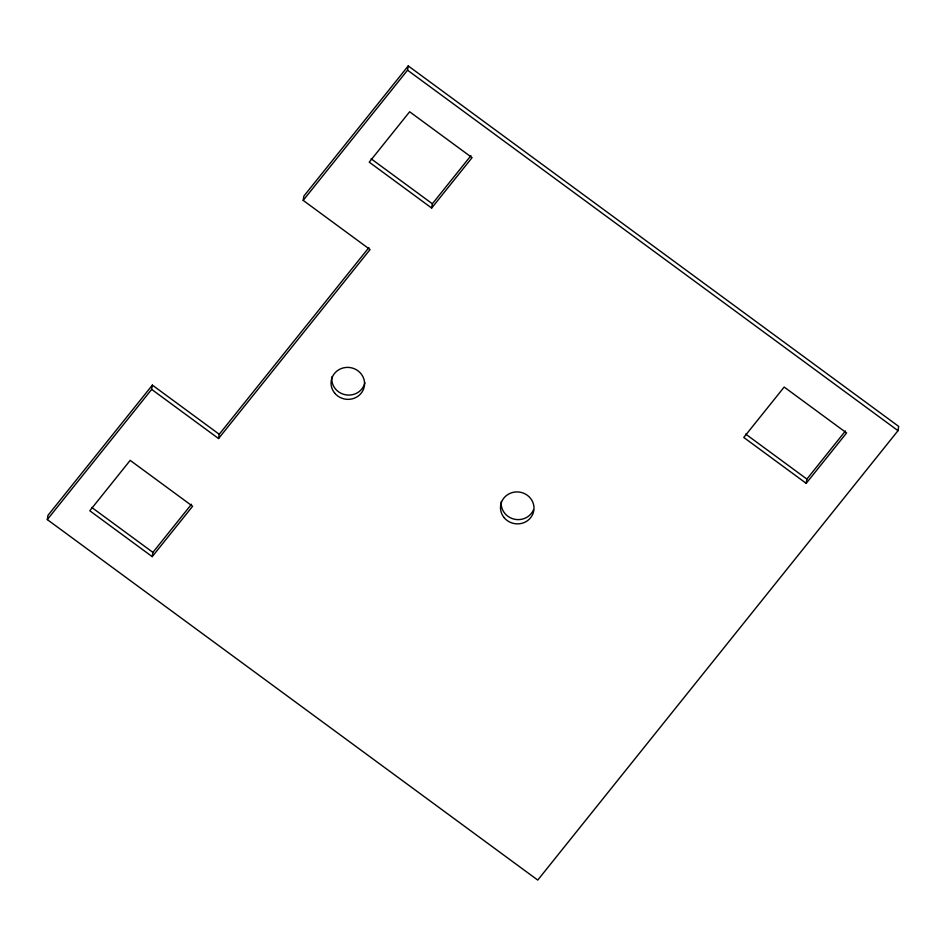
<?xml version="1.0" encoding="UTF-8"?>
<svg xmlns="http://www.w3.org/2000/svg" width="946" height="946" viewBox="0 0 946 946"><rect width="100%" height="100%" fill="white"/><g stroke="black" fill="none" stroke-linecap="round" stroke-linejoin="round"><path stroke-width="1.42" d="M218.55 438.542L370.063 249.543L303.181 200.386L303.867 196.118L408.246 65.924L898.7 426.41L898.014 430.678L537.754 880.076L47.3 519.591L47.986 515.322L152.365 385.117L219.247 434.273L218.55 438.542L151.667 389.385L152.365 385.117M152.211 556.65L192.617 506.252L130.193 460.371L89.799 510.769L152.211 556.65L152.909 552.381L191.47 504.277M303.181 200.386L407.549 70.181L408.246 65.924M431.66 208.049L472.066 157.651L409.642 111.77L369.236 162.168L431.66 208.049L432.357 203.792L470.919 155.676M806.193 483.335L846.599 432.937L784.175 387.056L743.769 437.454L806.193 483.335L806.891 479.078L845.452 430.962M47.3 519.591L151.667 389.385M219.247 434.273L368.905 247.58M407.549 70.181L898.014 430.678M371.104 158.774L432.357 203.792M745.637 434.06L806.891 479.078M91.667 507.375L152.909 552.381M364.896 382.681A16.78 15.964 9.2 0 1 345.716 394.825A16.78 15.964 9.2 0 1 331.869 376.886M533.473 509.87A16.78 15.964 9.2 0 1 513.725 519.047A16.78 15.964 9.2 0 1 501.297 501.427M334.588 392.992A16.78 15.964 9.2 0 0 363.347 389.61A16.78 15.964 9.2 0 0 345.491 367.509A16.78 15.964 9.2 0 0 334.588 392.992M504.029 517.533A16.78 15.964 9.2 0 0 532.775 514.139A16.78 15.964 9.2 0 0 514.92 492.038A16.78 15.964 9.2 0 0 504.029 517.533"/></g></svg>
